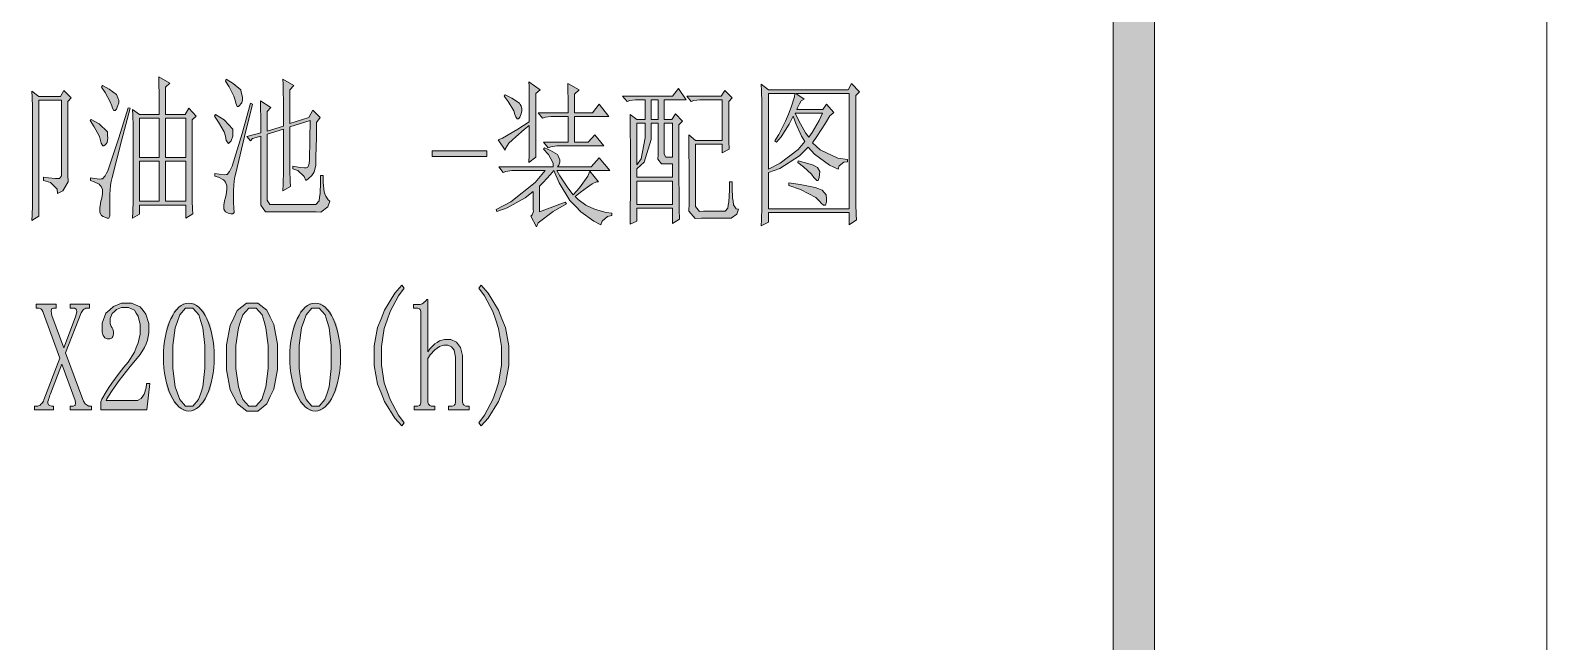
# Model space of a CAD drawing. Header units: millimetres. Extents: x 0 to 829, y 0 to 586.
# Drawn here: x 792.95 to 829.15, y 25.68 to 40.28 of the extents above; entities that cross this region are included whole.
import ezdxf

# ---------------------------------------------------------------- set-up
doc = ezdxf.new("R2010")
doc.units = ezdxf.units.MM

msp = doc.modelspace()

# ---------------------------------------------------------------- hatches: boundary and pattern name
h = msp.add_hatch(color=0)
h.dxf.hatch_style = 2
h.paths.add_polyline_path([(819.788528, 9.36625), (818.80075, 10.3505), (818.80075, 575.281778), (819.788528, 576.266028)])
h = msp.add_hatch(color=0)
h.paths.add_polyline_path([(795.390417, 35.799889), (795.393944, 35.948056), (795.401, 36.212639), (795.401, 36.329056), (795.401, 37.87775), (795.401, 38.001222), (795.393944, 38.25875), (795.390417, 38.392806), (795.552694, 38.276389), (796.025417, 38.276389), (796.025417, 38.657389), (796.018361, 39.105417), (796.014833, 39.172444), (796.282944, 39.024278), (796.177111, 38.921972), (796.177111, 38.276389), (796.649833, 38.276389), (796.730972, 38.421028), (796.907361, 38.230528), (796.815639, 38.142333), (796.815639, 36.314944), (796.815639, 36.212639), (796.819167, 36.008028), (796.826222, 35.902194), (796.660417, 35.799889), (796.660417, 36.110333), (795.552694, 36.110333), (795.552694, 35.888083)])
h.paths.add_polyline_path([(796.177111, 37.154556), (796.177111, 36.198528), (796.660417, 36.198528), (796.660417, 37.154556)])
h.paths.add_polyline_path([(796.177111, 38.184667), (796.177111, 37.24275), (796.660417, 37.24275), (796.660417, 38.184667)])
h.paths.add_polyline_path([(795.552694, 37.154556), (795.552694, 36.198528), (796.025417, 36.198528), (796.025417, 37.154556)])
h.paths.add_polyline_path([(795.552694, 38.184667), (795.552694, 37.24275), (796.025417, 37.24275), (796.025417, 38.184667)])
h = msp.add_hatch(color=0)
h.dxf.hatch_style = 2
h.paths.add_polyline_path([(797.627028, 39.116), (797.792833, 39.010167), (797.97275, 38.858472), (797.986861, 38.805556), (798.000972, 38.752639), (798.015083, 38.678556), (798.015083, 38.657389), (798.015083, 38.622111), (797.997444, 38.555083), (797.976278, 38.526861), (797.955111, 38.495111), (797.923361, 38.466889), (797.90925, 38.466889), (797.891611, 38.466889), (797.856333, 38.540972), (797.838694, 38.615056), (797.810472, 38.710306), (797.694056, 38.936083), (797.605861, 39.070139)])
h = msp.add_hatch(color=0)
h.dxf.hatch_style = 2
h.paths.add_polyline_path([(798.995806, 37.920083), (798.604222, 37.803667), (798.604222, 36.332583), (798.604222, 36.22675), (798.664194, 36.124444), (798.724167, 36.124444), (799.701361, 36.124444), (799.764861, 36.124444), (799.842472, 36.212639), (799.853056, 36.300833), (799.867167, 36.389028), (799.87775, 36.646556), (799.87775, 36.815889), (799.937722, 36.815889), (799.94125, 36.646556), (799.965944, 36.427833), (799.983583, 36.374917), (800.001222, 36.322), (800.061194, 36.233806), (800.103528, 36.198528), (800.054139, 36.064472), (799.888333, 35.941), (799.771917, 35.948056), (798.674778, 35.948056), (798.565417, 35.948056), (798.452528, 36.103278), (798.452528, 36.2585), (798.452528, 37.757806), (798.251444, 37.701361), (798.205583, 37.641389), (798.120917, 37.743694), (798.452528, 37.831889), (798.452528, 38.121167), (798.445472, 38.502167), (798.441944, 38.597417), (798.688889, 38.438667), (798.604222, 38.346944), (798.604222, 37.87775), (798.995806, 37.994167), (798.995806, 38.428083), (798.98875, 38.989), (798.981694, 39.116), (799.24275, 38.967833), (799.1475, 38.865528), (799.1475, 38.054139), (799.595528, 38.202306), (799.690778, 38.378694), (799.867167, 38.202306), (799.7825, 38.082361), (799.778972, 37.722528), (799.768389, 37.260389), (799.764861, 37.154556), (799.764861, 37.05225), (799.729583, 36.904083), (799.701361, 36.86175), (799.673139, 36.815889), (799.584944, 36.73475), (799.524972, 36.699472), (799.489694, 36.794722), (799.334472, 36.935833), (799.218056, 36.978167), (799.218056, 37.038139), (799.341528, 37.016972), (799.49675, 36.995806), (799.532028, 36.999333), (799.563778, 37.006389), (799.602583, 37.062833), (799.606111, 37.119278), (799.613167, 37.175722), (799.62375, 37.680194), (799.630806, 38.128222), (799.1475, 37.980056), (799.1475, 37.038139), (799.1475, 36.928778), (799.154556, 36.685361), (799.158083, 36.551306), (798.981694, 36.449), (798.98875, 36.611278), (798.995806, 36.928778), (798.995806, 37.080472)])
h = msp.add_hatch(color=0)
h.dxf.hatch_style = 2
h.paths.add_polyline_path([(793.266694, 36.773556), (793.386639, 36.759444), (793.552444, 36.741806), (793.598306, 36.741806), (793.644167, 36.741806), (793.693556, 36.808833), (793.693556, 36.875861), (793.693556, 38.615056), (793.150278, 38.615056), (793.150278, 35.84575), (792.984472, 35.743444), (792.991528, 35.873972), (792.998583, 36.089167), (792.998583, 36.170306), (792.998583, 38.392806), (792.998583, 38.459833), (792.991528, 38.678556), (792.984472, 38.833778), (793.150278, 38.70325), (793.668861, 38.70325), (793.75, 38.847889), (793.926389, 38.6715), (793.84525, 38.583306), (793.84525, 36.83), (793.852306, 36.667722), (793.728833, 36.449), (793.598306, 36.389028), (793.59125, 36.491333), (793.428972, 36.646556), (793.266694, 36.699472)])
h = msp.add_hatch(color=0)
h.dxf.hatch_style = 2
h.paths.add_polyline_path([(794.67075, 38.967833), (794.8295, 38.879639), (795.005889, 38.749111), (795.023528, 38.710306), (795.041167, 38.667972), (795.058806, 38.604472), (795.058806, 38.583306), (795.058806, 38.555083), (795.041167, 38.484528), (795.023528, 38.445722), (795.005889, 38.403389), (794.977667, 38.364583), (794.963556, 38.364583), (794.945917, 38.364583), (794.910639, 38.421028), (794.893, 38.481), (794.857722, 38.57625), (794.73425, 38.7985), (794.646056, 38.921972)])
h = msp.add_hatch(color=0)
h.dxf.hatch_style = 2
h.paths.add_polyline_path([(805.017722, 38.773806), (805.017722, 37.256861), (804.851917, 37.122806), (804.858972, 37.309778), (804.8625, 37.75075), (804.8625, 38.008278), (804.739028, 37.913028), (804.537944, 37.740167), (804.456806, 37.662556), (804.375667, 37.584944), (804.291, 37.461472), (804.287472, 37.419139), (804.121667, 37.669611), (804.220444, 37.704889), (804.590861, 37.920083), (804.8625, 38.096472), (804.8625, 38.470417), (804.858972, 38.950194), (804.851917, 39.0525), (805.123556, 38.862)])
h = msp.add_hatch(color=0)
h.dxf.hatch_style = 2
h.paths.add_polyline_path([(804.287472, 38.745583), (804.446222, 38.664444), (804.626139, 38.5445), (804.643778, 38.509222), (804.664944, 38.470417), (804.686111, 38.413972), (804.686111, 38.389278), (804.686111, 38.361056), (804.668472, 38.2905), (804.650833, 38.251694), (804.633194, 38.209361), (804.604972, 38.170556), (804.590861, 38.170556), (804.573222, 38.170556), (804.537944, 38.219944), (804.520306, 38.272861), (804.492083, 38.361056), (804.361556, 38.583306), (804.262778, 38.713833)])
h = msp.add_hatch(color=0)
h.dxf.hatch_style = 2
h.paths.add_polyline_path([(805.074167, 38.315194), (805.793833, 38.315194), (805.793833, 38.565667), (805.786778, 38.914917), (805.78325, 39.010167), (806.054889, 38.862), (805.945528, 38.759694), (805.945528, 38.315194), (806.372389, 38.315194), (806.534667, 38.523333), (806.760444, 38.227), (805.945528, 38.227), (805.945528, 37.609639), (806.266556, 37.609639), (806.428833, 37.786028), (806.644028, 37.521444), (805.59275, 37.521444), (805.518667, 37.521444), (805.377556, 37.500278), (805.310528, 37.479111), (805.204694, 37.609639), (805.793833, 37.609639), (805.793833, 38.227), (805.46575, 38.227), (805.388139, 38.227), (805.247028, 38.205833), (805.18, 38.184667)])
h = msp.add_hatch(color=0)
h.paths.add_polyline_path([(808.432611, 38.022389), (808.432611, 37.126333), (808.439667, 35.997444), (808.446722, 35.771667), (808.280917, 35.665833), (808.280917, 36.03625), (807.430722, 36.03625), (807.430722, 35.725806), (807.268444, 35.651722), (807.271972, 35.881028), (807.279028, 36.530139), (807.279028, 36.949944), (807.279028, 37.36975), (807.271972, 38.029444), (807.268444, 38.272861), (807.430722, 38.156444), (807.631806, 38.156444), (807.631806, 38.625639), (807.480111, 38.625639), (807.4025, 38.625639), (807.261389, 38.604472), (807.197889, 38.583306), (807.088528, 38.713833), (808.280917, 38.713833), (808.422028, 38.89375), (808.609, 38.625639), (808.079833, 38.625639), (808.079833, 38.156444), (808.266806, 38.156444), (808.351472, 38.286972), (808.517278, 38.110583)])
h.paths.add_polyline_path([(807.772917, 38.06825), (807.772917, 37.676667), (807.603583, 37.133389), (807.430722, 36.978167), (807.430722, 36.773556), (808.280917, 36.773556), (808.280917, 37.094583), (808.115111, 37.094583), (808.019861, 37.094583), (807.931667, 37.203944), (807.938722, 37.316833), (807.938722, 38.06825)])
h.paths.add_polyline_path([(807.430722, 36.681833), (807.430722, 36.124444), (808.280917, 36.124444), (808.280917, 36.681833)])
h.paths.add_polyline_path([(808.079833, 38.06825), (808.079833, 37.390917), (808.079833, 37.323889), (808.122167, 37.256861), (808.160972, 37.256861), (808.280917, 37.256861), (808.280917, 38.06825)])
h.paths.add_polyline_path([(807.430722, 38.06825), (807.430722, 37.066361), (807.533028, 37.214528), (807.631806, 37.715472), (807.631806, 38.06825)])
h.paths.add_polyline_path([(807.772917, 38.625639), (807.772917, 38.156444), (807.938722, 38.156444), (807.938722, 38.625639)])
h = msp.add_hatch(color=0)
h.dxf.hatch_style = 2
h.paths.add_polyline_path([(809.625, 38.583306), (809.625, 38.198778), (809.628528, 37.634333), (809.635583, 37.447361), (809.469778, 37.359167), (809.469778, 37.567306), (808.834778, 37.567306), (808.834778, 36.212639), (808.834778, 36.078583), (808.9265, 35.955111), (809.02175, 35.962167), (809.494472, 35.962167), (809.540333, 35.962167), (809.600306, 36.03625), (809.610889, 36.110333), (809.625, 36.184417), (809.642639, 36.463111), (809.646167, 36.667722), (809.706139, 36.667722), (809.706139, 36.516028), (809.716722, 36.279667), (809.730833, 36.198528), (809.741417, 36.117389), (809.804917, 36.022139), (809.857833, 36.008028), (809.819028, 35.895139), (809.681444, 35.792833), (809.589722, 35.799889), (808.975889, 35.799889), (808.820667, 35.785778), (808.676028, 35.962167), (808.679556, 36.152667), (808.679556, 36.801778), (808.676028, 37.616694), (808.668972, 37.786028), (808.834778, 37.6555), (809.469778, 37.6555), (809.469778, 38.625639), (809.011167, 38.625639), (808.933556, 38.625639), (808.792444, 38.604472), (808.728944, 38.583306), (808.623111, 38.713833), (809.445083, 38.713833), (809.52975, 38.847889), (809.706139, 38.6715)])
h = msp.add_hatch(color=0)
h.paths.add_polyline_path([(812.662417, 38.727944), (812.662417, 36.286722), (812.662417, 36.138556), (812.669472, 35.873972), (812.676528, 35.754028), (812.496611, 35.637611), (812.496611, 35.930417), (810.5775, 35.930417), (810.5775, 35.697583), (810.401111, 35.609389), (810.408167, 35.754028), (810.411694, 36.057417), (810.411694, 36.212639), (810.411694, 38.435139), (810.411694, 38.562139), (810.408167, 38.840833), (810.401111, 38.996056), (810.5775, 38.862), (812.475444, 38.862), (812.556583, 39.010167), (812.747083, 38.816139)])
h.paths.add_polyline_path([(810.5775, 36.022139), (812.496611, 36.022139), (812.496611, 38.773806), (811.226611, 38.773806), (811.427694, 38.63975), (811.353611, 38.597417), (811.318333, 38.530389), (811.265417, 38.428083), (811.247778, 38.389278), (811.872194, 38.389278), (811.956861, 38.523333), (812.13325, 38.318722), (812.038, 38.244639), (811.939222, 38.06825), (811.731083, 37.743694), (811.62525, 37.595528), (811.808694, 37.426194), (812.2285, 37.228639), (812.461333, 37.196889), (812.461333, 37.140444), (812.373139, 37.133389), (812.263778, 37.045194), (812.239083, 36.964056), (812.034472, 37.059306), (811.674639, 37.323889), (811.519417, 37.493222), (811.314806, 37.285083), (810.842083, 36.985222), (810.5775, 36.889972)])
h.paths.add_polyline_path([(810.5775, 38.773806), (810.5775, 36.964056), (810.856194, 37.108694), (811.283056, 37.440306), (811.438278, 37.62375), (811.360667, 37.757806), (811.226611, 38.061194), (811.166639, 38.230528), (811.071389, 38.043556), (810.873833, 37.736639), (810.764472, 37.609639), (810.729194, 37.641389), (810.824444, 37.796611), (810.983194, 38.114111), (811.050222, 38.279917), (811.113722, 38.445722), (811.191333, 38.692667), (811.201917, 38.773806)])
h.paths.add_polyline_path([(811.2125, 38.301083), (811.297167, 38.117639), (811.455917, 37.831889), (811.533528, 37.729583), (811.614667, 37.846), (811.780472, 38.13175), (811.861611, 38.301083)])
h = msp.add_hatch(color=0)
h.dxf.hatch_style = 2
h.paths.add_polyline_path([(795.330444, 38.421028), (795.122306, 37.641389), (794.900056, 36.770028), (794.882417, 36.674778), (794.864778, 36.583056), (794.847139, 36.360806), (794.847139, 36.22675), (794.847139, 36.096222), (794.847139, 35.923361), (794.847139, 35.881028), (794.847139, 35.842222), (794.822444, 35.799889), (794.801278, 35.799889), (794.783639, 35.799889), (794.727194, 35.817528), (794.688389, 35.838694), (794.649583, 35.856333), (794.610778, 35.933944), (794.610778, 35.990389), (794.610778, 36.043306), (794.624889, 36.145611), (794.635472, 36.198528), (794.653111, 36.272611), (794.67075, 36.389028), (794.67075, 36.434889), (794.67075, 36.477222), (794.642528, 36.551306), (794.617833, 36.579528), (794.589611, 36.611278), (794.476722, 36.667722), (794.388528, 36.699472), (794.388528, 36.755917), (794.48025, 36.741806), (794.60725, 36.731222), (794.642528, 36.73475), (794.674278, 36.738278), (794.737778, 36.805306), (794.769528, 36.868806), (794.801278, 36.928778), (795.058806, 37.715472), (795.284583, 38.435139)])
h = msp.add_hatch(color=0)
h.dxf.hatch_style = 2
h.paths.add_polyline_path([(798.251444, 38.523333), (798.064472, 37.743694), (797.852806, 36.872333), (797.835167, 36.780611), (797.814, 36.688889), (797.796361, 36.463111), (797.799889, 36.329056), (797.799889, 36.198528), (797.810472, 36.015083), (797.817528, 35.962167), (797.817528, 35.933944), (797.785778, 35.902194), (797.757556, 35.902194), (797.732861, 35.902194), (797.676417, 35.916306), (797.641139, 35.933944), (797.605861, 35.948056), (797.567056, 36.015083), (797.567056, 36.064472), (797.567056, 36.103278), (797.584694, 36.212639), (797.605861, 36.286722), (797.6235, 36.360806), (797.641139, 36.477222), (797.641139, 36.523083), (797.641139, 36.572472), (797.612917, 36.653611), (797.584694, 36.685361), (797.56, 36.713583), (797.443583, 36.773556), (797.355389, 36.801778), (797.355389, 36.86175), (797.461222, 36.844111), (797.595278, 36.833528), (797.6235, 36.837056), (797.648194, 36.840583), (797.708167, 36.907611), (797.739917, 36.971111), (797.771667, 37.034611), (798.0045, 37.817778), (798.205583, 38.540972)])
h = msp.add_hatch(color=0)
h.dxf.hatch_style = 2
h.paths.add_polyline_path([(794.399111, 38.156444), (794.593139, 38.047083), (794.790694, 37.860111), (794.794222, 37.7825), (794.79775, 37.704889), (794.780111, 37.602583), (794.758944, 37.574361), (794.737778, 37.549667), (794.706028, 37.524972), (794.695444, 37.524972), (794.677806, 37.524972), (794.642528, 37.588472), (794.624889, 37.6555), (794.600194, 37.743694), (794.476722, 37.980056), (794.374417, 38.128222)])
h = msp.add_hatch(color=0)
h.dxf.hatch_style = 2
h.paths.add_polyline_path([(797.3695, 38.276389), (797.574111, 38.142333), (797.78225, 37.923611), (797.78225, 37.838944), (797.78225, 37.754278), (797.746972, 37.641389), (797.715222, 37.613167), (797.683472, 37.581417), (797.627028, 37.6555), (797.605861, 37.757806), (797.574111, 37.856583), (797.443583, 38.089417), (797.344806, 38.230528)])
h = msp.add_hatch(color=0)
h.dxf.hatch_style = 2
h.paths.add_polyline_path([(802.541222, 37.270972), (802.541222, 37.4015), (803.850028, 37.4015), (803.850028, 37.270972)])
h = msp.add_hatch(color=0)
h.dxf.hatch_style = 2
h.paths.add_polyline_path([(805.430472, 37.0205), (805.430472, 37.108694), (805.317583, 37.320361), (805.204694, 37.447361), (805.229389, 37.475583), (805.3705, 37.415611), (805.532778, 37.320361), (805.553944, 37.285083), (805.571583, 37.246278), (805.59275, 37.189833), (805.59275, 37.168667), (805.59275, 37.136917), (805.564528, 37.062833), (805.536306, 37.0205), (806.337111, 37.0205), (806.534667, 37.239222), (806.785139, 36.932306), (805.522194, 36.932306), (805.589222, 36.805306), (805.78325, 36.519556), (805.91025, 36.357278), (806.058417, 36.519556), (806.2595, 36.79825), (806.312417, 36.918194), (806.5135, 36.667722), (806.464111, 36.660667), (806.361806, 36.614806), (806.305361, 36.579528), (806.248917, 36.540722), (806.076056, 36.410194), (805.959639, 36.311417), (806.030194, 36.240861), (806.213639, 36.110333), (806.330056, 36.053889), (806.446472, 36.000972), (806.696944, 35.930417), (806.831, 35.916306), (806.831, 35.856333), (806.732222, 35.835167), (806.601694, 35.725806), (806.569944, 35.637611), (806.400611, 35.725806), (806.097222, 35.948056), (805.963167, 36.085639), (805.832639, 36.219694), (805.575111, 36.643028), (805.451639, 36.932306), (805.3705, 36.837056), (805.197639, 36.650083), (805.109444, 36.561889), (805.109444, 35.944528), (805.723278, 36.180889), (805.747972, 36.135028), (805.430472, 35.958639), (805.074167, 35.687), (805.038889, 35.59175), (804.897778, 35.842222), (804.933056, 35.8775), (804.964806, 35.958639), (804.95775, 36.0045), (804.95775, 36.431361), (804.76725, 36.283194), (804.333333, 36.046833), (804.086389, 35.958639), (804.072278, 36.0045), (804.421528, 36.187944), (805.003611, 36.650083), (805.239972, 36.932306), (804.520306, 36.932306), (804.446222, 36.932306), (804.305111, 36.907611), (804.238083, 36.886444), (804.13225, 37.0205)])
h = msp.add_hatch(color=0)
h.dxf.hatch_style = 2
h.paths.add_polyline_path([(811.283056, 37.168667), (811.427694, 37.129861), (811.62525, 37.066361), (811.685222, 37.034611), (811.745194, 37.006389), (811.798111, 36.907611), (811.791056, 36.837056), (811.784, 36.7665), (811.762833, 36.699472), (811.745194, 36.699472), (811.727556, 36.699472), (811.685222, 36.73475), (811.660528, 36.770028), (811.604083, 36.844111), (811.410056, 37.0205), (811.272472, 37.122806)])
h = msp.add_hatch(color=0)
h.dxf.hatch_style = 2
h.paths.add_polyline_path([(811.060806, 36.6395), (811.332444, 36.600694), (811.68875, 36.530139), (811.773417, 36.498389), (811.858083, 36.466639), (811.949806, 36.350222), (811.956861, 36.269083), (811.960389, 36.187944), (811.939222, 36.110333), (811.907472, 36.110333), (811.889833, 36.110333), (811.833389, 36.152667), (811.791056, 36.198528), (811.702861, 36.286722), (811.335972, 36.477222), (811.060806, 36.579528)])
h = msp.add_hatch(color=0)
h.dxf.hatch_style = 2
h.paths.add_polyline_path([(801.878, 34.120667), (801.740417, 33.944278), (801.539333, 33.563278), (801.468778, 33.362194), (801.40175, 33.157583), (801.334722, 32.73425), (801.334722, 32.515528), (801.334722, 32.286222), (801.40175, 31.859361), (801.468778, 31.661806), (801.539333, 31.460722), (801.740417, 31.086778), (801.878, 30.910389), (801.818028, 30.836306), (801.652222, 31.01975), (801.405278, 31.414861), (801.324139, 31.623), (801.239472, 31.834667), (801.158333, 32.279167), (801.158333, 32.515528), (801.158333, 32.744833), (801.239472, 33.182278), (801.324139, 33.390417), (801.405278, 33.602083), (801.652222, 34.00425), (801.818028, 34.19475)])
h = msp.add_hatch(color=0)
h.dxf.hatch_style = 2
h.paths.add_polyline_path([(803.656, 34.120667), (803.712444, 34.19475), (803.87825, 34.00425), (804.125194, 33.602083), (804.209861, 33.390417), (804.291, 33.182278), (804.375667, 32.744833), (804.375667, 32.515528), (804.375667, 32.279167), (804.291, 31.834667), (804.209861, 31.623), (804.125194, 31.414861), (803.87825, 31.01975), (803.712444, 30.836306), (803.656, 30.910389), (803.790056, 31.086778), (803.994667, 31.460722), (804.061694, 31.661806), (804.128722, 31.859361), (804.19575, 32.286222), (804.19575, 32.515528), (804.19575, 32.73425), (804.128722, 33.157583), (804.061694, 33.362194), (803.994667, 33.563278), (803.790056, 33.944278)])
h = msp.add_hatch(color=0)
h.dxf.hatch_style = 2
h.paths.add_polyline_path([(793.792333, 32.582556), (794.205083, 31.467778), (794.222722, 31.425444), (794.261528, 31.361944), (794.282694, 31.344306), (794.303861, 31.326667), (794.346194, 31.3055), (794.370889, 31.3055), (794.406167, 31.3055), (794.406167, 31.217306), (793.898167, 31.217306), (793.898167, 31.3055), (793.947556, 31.3055), (793.975778, 31.3055), (794.011056, 31.319611), (794.018111, 31.330194), (794.021639, 31.340778), (794.028694, 31.365472), (794.028694, 31.379583), (794.028694, 31.397222), (794.021639, 31.425444), (794.018111, 31.439556), (793.700611, 32.307389), (793.428972, 31.601833), (793.418389, 31.566556), (793.40075, 31.506583), (793.393694, 31.485417), (793.383111, 31.453667), (793.369, 31.418389), (793.369, 31.379583), (793.383111, 31.340778), (793.40075, 31.330194), (793.414861, 31.319611), (793.453667, 31.3055), (793.474833, 31.3055), (793.499528, 31.3055), (793.499528, 31.217306), (793.0515, 31.217306), (793.0515, 31.3055), (793.097361, 31.3055), (793.129111, 31.3055), (793.182028, 31.330194), (793.203194, 31.351361), (793.227889, 31.372528), (793.263167, 31.425444), (793.27375, 31.453667), (793.651222, 32.4485), (793.252583, 33.545639), (793.245528, 33.566806), (793.224361, 33.605611), (793.21025, 33.619722), (793.196139, 33.633833), (793.157333, 33.647944), (793.136167, 33.647944), (793.086778, 33.647944), (793.086778, 33.739667), (793.570083, 33.739667), (793.570083, 33.647944), (793.534806, 33.647944), (793.499528, 33.647944), (793.457194, 33.626778), (793.453667, 33.605611), (793.446611, 33.580917), (793.453667, 33.517417), (793.46425, 33.471556), (793.746472, 32.695444), (794.028694, 33.443333), (794.046333, 33.492722), (794.060444, 33.570333), (794.053389, 33.598556), (794.046333, 33.62325), (794.007528, 33.647944), (793.97225, 33.647944), (793.898167, 33.647944), (793.898167, 33.739667), (794.360306, 33.739667), (794.360306, 33.647944), (794.28975, 33.647944), (794.275639, 33.647944), (794.247417, 33.633833), (794.229778, 33.619722), (794.212139, 33.605611), (794.176861, 33.55975), (794.159222, 33.531528)])
h = msp.add_hatch(color=0)
h.dxf.hatch_style = 2
h.paths.add_polyline_path([(795.573861, 33.118778), (795.573861, 33.252833), (795.528, 33.453917), (795.478611, 33.524472), (795.43275, 33.595028), (795.291639, 33.665583), (795.196389, 33.665583), (795.125833, 33.665583), (795.005889, 33.616194), (794.9565, 33.566806), (794.903583, 33.520944), (794.854194, 33.397472), (794.854194, 33.326917), (794.854194, 33.281056), (794.878889, 33.206972), (794.903583, 33.17875), (794.921222, 33.147), (794.938861, 33.090556), (794.938861, 33.058806), (794.938861, 33.023528), (794.921222, 32.967083), (794.907111, 32.949444), (794.893, 32.931806), (794.850667, 32.914167), (794.818917, 32.914167), (794.783639, 32.914167), (794.730722, 32.938861), (794.709556, 32.963556), (794.688389, 32.991778), (794.667222, 33.076444), (794.667222, 33.132889), (794.667222, 33.288111), (794.755417, 33.524472), (794.843611, 33.605611), (794.931806, 33.68675), (795.122306, 33.767889), (795.221083, 33.767889), (795.362194, 33.767889), (795.570333, 33.679694), (795.640889, 33.5915), (795.707917, 33.503306), (795.774944, 33.281056), (795.774944, 33.147), (795.774944, 33.058806), (795.743194, 32.882417), (795.711444, 32.794222), (795.676167, 32.706028), (795.573861, 32.536694), (795.503306, 32.455556), (795.333972, 32.250944), (795.069389, 31.915806), (794.977667, 31.785278), (794.885944, 31.65475), (794.776583, 31.481889), (794.758944, 31.439556), (795.457444, 31.439556), (795.510361, 31.439556), (795.598556, 31.488944), (795.633833, 31.541861), (795.669111, 31.594778), (795.714972, 31.746472), (795.725556, 31.848778), (795.799639, 31.848778), (795.729083, 31.217306), (794.631944, 31.217306), (794.631944, 31.411333), (794.660167, 31.474833), (794.758944, 31.644167), (794.825972, 31.75), (794.893, 31.852306), (795.072917, 32.095722), (795.185806, 32.236833), (795.284583, 32.360306), (795.43275, 32.596667), (795.478611, 32.706028), (795.528, 32.815389), (795.573861, 33.023528)])
h = msp.add_hatch(color=0)
h.paths.add_polyline_path([(796.738028, 31.189083), (796.611028, 31.189083), (796.392306, 31.358417), (796.304111, 31.52775), (796.215917, 31.697083), (796.127722, 32.176861), (796.127722, 32.483778), (796.127722, 32.773056), (796.212389, 33.235194), (796.297056, 33.415111), (796.381722, 33.5915), (796.603972, 33.767889), (796.738028, 33.767889), (796.868556, 33.767889), (797.08375, 33.598556), (797.168417, 33.429222), (797.253083, 33.259889), (797.341278, 32.787167), (797.341278, 32.483778), (797.341278, 32.183917), (797.253083, 31.707667), (797.168417, 31.534806), (797.08375, 31.361944), (796.868556, 31.189083)])
h.paths.add_polyline_path([(796.738028, 33.647944), (796.656889, 33.647944), (796.519306, 33.489194), (796.462861, 33.330444), (796.406417, 33.175222), (796.349972, 32.751889), (796.349972, 32.483778), (796.349972, 32.205083), (796.406417, 31.771167), (796.462861, 31.615944), (796.519306, 31.460722), (796.656889, 31.3055), (796.738028, 31.3055), (796.826222, 31.3055), (796.967333, 31.460722), (797.016722, 31.615944), (797.066111, 31.771167), (797.1155, 32.205083), (797.1155, 32.483778), (797.1155, 32.751889), (797.069639, 33.175222), (797.023778, 33.330444), (796.974389, 33.489194), (796.833278, 33.647944)])
h = msp.add_hatch(color=0)
h.paths.add_polyline_path([(798.247917, 31.189083), (798.117389, 31.189083), (797.898667, 31.358417), (797.810472, 31.52775), (797.722278, 31.697083), (797.634083, 32.176861), (797.634083, 32.483778), (797.634083, 32.773056), (797.722278, 33.235194), (797.806944, 33.415111), (797.891611, 33.5915), (798.113861, 33.767889), (798.247917, 33.767889), (798.378444, 33.767889), (798.593639, 33.598556), (798.678306, 33.429222), (798.762972, 33.259889), (798.847639, 32.787167), (798.847639, 32.483778), (798.847639, 32.183917), (798.762972, 31.707667), (798.678306, 31.534806), (798.593639, 31.361944), (798.378444, 31.189083)])
h.paths.add_polyline_path([(798.247917, 33.647944), (798.166778, 33.647944), (798.025667, 33.489194), (797.969222, 33.330444), (797.916306, 33.175222), (797.859861, 32.751889), (797.859861, 32.483778), (797.859861, 32.205083), (797.916306, 31.771167), (797.969222, 31.615944), (798.025667, 31.460722), (798.166778, 31.3055), (798.247917, 31.3055), (798.336111, 31.3055), (798.473694, 31.460722), (798.523083, 31.615944), (798.576, 31.771167), (798.625389, 32.205083), (798.625389, 32.483778), (798.625389, 32.751889), (798.576, 33.175222), (798.530139, 33.330444), (798.484278, 33.489194), (798.343167, 33.647944)])
h = msp.add_hatch(color=0)
h.paths.add_polyline_path([(799.754278, 31.189083), (799.627278, 31.189083), (799.408556, 31.358417), (799.320361, 31.52775), (799.232167, 31.697083), (799.143972, 32.176861), (799.143972, 32.483778), (799.143972, 32.773056), (799.228639, 33.235194), (799.313306, 33.415111), (799.397972, 33.5915), (799.620222, 33.767889), (799.754278, 33.767889), (799.884806, 33.767889), (800.1, 33.598556), (800.184667, 33.429222), (800.269333, 33.259889), (800.357528, 32.787167), (800.357528, 32.483778), (800.357528, 32.183917), (800.269333, 31.707667), (800.184667, 31.534806), (800.1, 31.361944), (799.884806, 31.189083)])
h.paths.add_polyline_path([(799.754278, 33.647944), (799.673139, 33.647944), (799.535556, 33.489194), (799.479111, 33.330444), (799.422667, 33.175222), (799.366222, 32.751889), (799.366222, 32.483778), (799.366222, 32.205083), (799.422667, 31.771167), (799.479111, 31.615944), (799.535556, 31.460722), (799.673139, 31.3055), (799.754278, 31.3055), (799.842472, 31.3055), (799.983583, 31.460722), (800.032972, 31.615944), (800.082361, 31.771167), (800.13175, 32.205083), (800.13175, 32.483778), (800.13175, 32.751889), (800.085889, 33.175222), (800.040028, 33.330444), (799.990639, 33.489194), (799.849528, 33.647944)])
h = msp.add_hatch(color=0)
h.dxf.hatch_style = 2
h.paths.add_polyline_path([(802.114361, 31.217306), (802.114361, 31.3055), (802.170806, 31.3055), (802.202556, 31.3055), (802.241361, 31.323139), (802.255472, 31.33725), (802.266056, 31.351361), (802.276639, 31.393694), (802.276639, 31.425444), (802.276639, 33.528), (802.276639, 33.556222), (802.266056, 33.602083), (802.255472, 33.616194), (802.241361, 33.630306), (802.202556, 33.644417), (802.170806, 33.644417), (802.10025, 33.644417), (802.10025, 33.736139), (802.230778, 33.736139), (802.255472, 33.736139), (802.301333, 33.75025), (802.326028, 33.764361), (802.347194, 33.778472), (802.396583, 33.824333), (802.41775, 33.852556), (802.442444, 33.852556), (802.442444, 32.603722), (802.495361, 32.684861), (802.604722, 32.79775), (802.661167, 32.8295), (802.717611, 32.864778), (802.837556, 32.896528), (802.901056, 32.896528), (802.98925, 32.896528), (803.126833, 32.833028), (803.172694, 32.773056), (803.218556, 32.709556), (803.267944, 32.515528), (803.267944, 32.381472), (803.267944, 31.425444), (803.267944, 31.397222), (803.282056, 31.351361), (803.296167, 31.33725), (803.310278, 31.323139), (803.349083, 31.3055), (803.373778, 31.3055), (803.430222, 31.3055), (803.430222, 31.217306), (802.936333, 31.217306), (802.936333, 31.3055), (802.996306, 31.3055), (803.024528, 31.3055), (803.066861, 31.323139), (803.077444, 31.33725), (803.091556, 31.351361), (803.102139, 31.397222), (803.102139, 31.425444), (803.102139, 32.35325), (803.102139, 32.476722), (803.070389, 32.642528), (803.038639, 32.684861), (803.006889, 32.723667), (802.918694, 32.766), (802.865778, 32.766), (802.819917, 32.766), (802.717611, 32.727194), (802.661167, 32.691917), (802.604722, 32.653111), (802.495361, 32.529639), (802.442444, 32.441444), (802.442444, 31.425444), (802.442444, 31.397222), (802.456556, 31.351361), (802.470667, 31.33725), (802.484778, 31.323139), (802.523583, 31.3055), (802.548278, 31.3055), (802.60825, 31.3055), (802.60825, 31.217306)])

# ---------------------------------------------------------------- linework, layer by layer
at = {"color": 0, "lineweight": 0}
for points in [[(0, 0), (0, 585.632278), (829.154778, 585.632278), (829.154778, 0)], [(819.788528, 9.36625), (818.80075, 10.3505), (818.80075, 575.281778), (819.788528, 576.266028)], [(795.390417, 35.799889), (795.393944, 35.948056), (795.401, 36.212639), (795.401, 36.329056), (795.401, 37.87775), (795.401, 38.001222), (795.393944, 38.25875), (795.390417, 38.392806), (795.552694, 38.276389), (796.025417, 38.276389), (796.025417, 38.657389), (796.018361, 39.105417), (796.014833, 39.172444), (796.282944, 39.024278), (796.177111, 38.921972), (796.177111, 38.276389), (796.649833, 38.276389), (796.730972, 38.421028), (796.907361, 38.230528), (796.815639, 38.142333), (796.815639, 36.314944), (796.815639, 36.212639), (796.819167, 36.008028), (796.826222, 35.902194), (796.660417, 35.799889), (796.660417, 36.110333), (795.552694, 36.110333), (795.552694, 35.888083)], [(797.627028, 39.116), (797.792833, 39.010167), (797.97275, 38.858472), (797.986861, 38.805556), (798.000972, 38.752639), (798.015083, 38.678556), (798.015083, 38.657389), (798.015083, 38.622111), (797.997444, 38.555083), (797.976278, 38.526861), (797.955111, 38.495111), (797.923361, 38.466889), (797.90925, 38.466889), (797.891611, 38.466889), (797.856333, 38.540972), (797.838694, 38.615056), (797.810472, 38.710306), (797.694056, 38.936083), (797.605861, 39.070139)], [(798.995806, 37.920083), (798.604222, 37.803667), (798.604222, 36.332583), (798.604222, 36.22675), (798.664194, 36.124444), (798.724167, 36.124444), (799.701361, 36.124444), (799.764861, 36.124444), (799.842472, 36.212639), (799.853056, 36.300833), (799.867167, 36.389028), (799.87775, 36.646556), (799.87775, 36.815889), (799.937722, 36.815889), (799.94125, 36.646556), (799.965944, 36.427833), (799.983583, 36.374917), (800.001222, 36.322), (800.061194, 36.233806), (800.103528, 36.198528), (800.054139, 36.064472), (799.888333, 35.941), (799.771917, 35.948056), (798.674778, 35.948056), (798.565417, 35.948056), (798.452528, 36.103278), (798.452528, 36.2585), (798.452528, 37.757806), (798.251444, 37.701361), (798.205583, 37.641389), (798.120917, 37.743694), (798.452528, 37.831889), (798.452528, 38.121167), (798.445472, 38.502167), (798.441944, 38.597417), (798.688889, 38.438667), (798.604222, 38.346944), (798.604222, 37.87775), (798.995806, 37.994167), (798.995806, 38.428083), (798.98875, 38.989), (798.981694, 39.116), (799.24275, 38.967833), (799.1475, 38.865528), (799.1475, 38.054139), (799.595528, 38.202306), (799.690778, 38.378694), (799.867167, 38.202306), (799.7825, 38.082361), (799.778972, 37.722528), (799.768389, 37.260389), (799.764861, 37.154556), (799.764861, 37.05225), (799.729583, 36.904083), (799.701361, 36.86175), (799.673139, 36.815889), (799.584944, 36.73475), (799.524972, 36.699472), (799.489694, 36.794722), (799.334472, 36.935833), (799.218056, 36.978167), (799.218056, 37.038139), (799.341528, 37.016972), (799.49675, 36.995806), (799.532028, 36.999333), (799.563778, 37.006389), (799.602583, 37.062833), (799.606111, 37.119278), (799.613167, 37.175722), (799.62375, 37.680194), (799.630806, 38.128222), (799.1475, 37.980056), (799.1475, 37.038139), (799.1475, 36.928778), (799.154556, 36.685361), (799.158083, 36.551306), (798.981694, 36.449), (798.98875, 36.611278), (798.995806, 36.928778), (798.995806, 37.080472)], [(793.266694, 36.773556), (793.386639, 36.759444), (793.552444, 36.741806), (793.598306, 36.741806), (793.644167, 36.741806), (793.693556, 36.808833), (793.693556, 36.875861), (793.693556, 38.615056), (793.150278, 38.615056), (793.150278, 35.84575), (792.984472, 35.743444), (792.991528, 35.873972), (792.998583, 36.089167), (792.998583, 36.170306), (792.998583, 38.392806), (792.998583, 38.459833), (792.991528, 38.678556), (792.984472, 38.833778), (793.150278, 38.70325), (793.668861, 38.70325), (793.75, 38.847889), (793.926389, 38.6715), (793.84525, 38.583306), (793.84525, 36.83), (793.852306, 36.667722), (793.728833, 36.449), (793.598306, 36.389028), (793.59125, 36.491333), (793.428972, 36.646556), (793.266694, 36.699472)], [(794.67075, 38.967833), (794.8295, 38.879639), (795.005889, 38.749111), (795.023528, 38.710306), (795.041167, 38.667972), (795.058806, 38.604472), (795.058806, 38.583306), (795.058806, 38.555083), (795.041167, 38.484528), (795.023528, 38.445722), (795.005889, 38.403389), (794.977667, 38.364583), (794.963556, 38.364583), (794.945917, 38.364583), (794.910639, 38.421028), (794.893, 38.481), (794.857722, 38.57625), (794.73425, 38.7985), (794.646056, 38.921972)], [(805.017722, 38.773806), (805.017722, 37.256861), (804.851917, 37.122806), (804.858972, 37.309778), (804.8625, 37.75075), (804.8625, 38.008278), (804.739028, 37.913028), (804.537944, 37.740167), (804.456806, 37.662556), (804.375667, 37.584944), (804.291, 37.461472), (804.287472, 37.419139), (804.121667, 37.669611), (804.220444, 37.704889), (804.590861, 37.920083), (804.8625, 38.096472), (804.8625, 38.470417), (804.858972, 38.950194), (804.851917, 39.0525), (805.123556, 38.862)], [(804.287472, 38.745583), (804.446222, 38.664444), (804.626139, 38.5445), (804.643778, 38.509222), (804.664944, 38.470417), (804.686111, 38.413972), (804.686111, 38.389278), (804.686111, 38.361056), (804.668472, 38.2905), (804.650833, 38.251694), (804.633194, 38.209361), (804.604972, 38.170556), (804.590861, 38.170556), (804.573222, 38.170556), (804.537944, 38.219944), (804.520306, 38.272861), (804.492083, 38.361056), (804.361556, 38.583306), (804.262778, 38.713833)], [(805.074167, 38.315194), (805.793833, 38.315194), (805.793833, 38.565667), (805.786778, 38.914917), (805.78325, 39.010167), (806.054889, 38.862), (805.945528, 38.759694), (805.945528, 38.315194), (806.372389, 38.315194), (806.534667, 38.523333), (806.760444, 38.227), (805.945528, 38.227), (805.945528, 37.609639), (806.266556, 37.609639), (806.428833, 37.786028), (806.644028, 37.521444), (805.59275, 37.521444), (805.518667, 37.521444), (805.377556, 37.500278), (805.310528, 37.479111), (805.204694, 37.609639), (805.793833, 37.609639), (805.793833, 38.227), (805.46575, 38.227), (805.388139, 38.227), (805.247028, 38.205833), (805.18, 38.184667)], [(808.432611, 38.022389), (808.432611, 37.126333), (808.439667, 35.997444), (808.446722, 35.771667), (808.280917, 35.665833), (808.280917, 36.03625), (807.430722, 36.03625), (807.430722, 35.725806), (807.268444, 35.651722), (807.271972, 35.881028), (807.279028, 36.530139), (807.279028, 36.949944), (807.279028, 37.36975), (807.271972, 38.029444), (807.268444, 38.272861), (807.430722, 38.156444), (807.631806, 38.156444), (807.631806, 38.625639), (807.480111, 38.625639), (807.4025, 38.625639), (807.261389, 38.604472), (807.197889, 38.583306), (807.088528, 38.713833), (808.280917, 38.713833), (808.422028, 38.89375), (808.609, 38.625639), (808.079833, 38.625639), (808.079833, 38.156444), (808.266806, 38.156444), (808.351472, 38.286972), (808.517278, 38.110583)], [(809.625, 38.583306), (809.625, 38.198778), (809.628528, 37.634333), (809.635583, 37.447361), (809.469778, 37.359167), (809.469778, 37.567306), (808.834778, 37.567306), (808.834778, 36.212639), (808.834778, 36.078583), (808.9265, 35.955111), (809.02175, 35.962167), (809.494472, 35.962167), (809.540333, 35.962167), (809.600306, 36.03625), (809.610889, 36.110333), (809.625, 36.184417), (809.642639, 36.463111), (809.646167, 36.667722), (809.706139, 36.667722), (809.706139, 36.516028), (809.716722, 36.279667), (809.730833, 36.198528), (809.741417, 36.117389), (809.804917, 36.022139), (809.857833, 36.008028), (809.819028, 35.895139), (809.681444, 35.792833), (809.589722, 35.799889), (808.975889, 35.799889), (808.820667, 35.785778), (808.676028, 35.962167), (808.679556, 36.152667), (808.679556, 36.801778), (808.676028, 37.616694), (808.668972, 37.786028), (808.834778, 37.6555), (809.469778, 37.6555), (809.469778, 38.625639), (809.011167, 38.625639), (808.933556, 38.625639), (808.792444, 38.604472), (808.728944, 38.583306), (808.623111, 38.713833), (809.445083, 38.713833), (809.52975, 38.847889), (809.706139, 38.6715)], [(812.662417, 38.727944), (812.662417, 36.286722), (812.662417, 36.138556), (812.669472, 35.873972), (812.676528, 35.754028), (812.496611, 35.637611), (812.496611, 35.930417), (810.5775, 35.930417), (810.5775, 35.697583), (810.401111, 35.609389), (810.408167, 35.754028), (810.411694, 36.057417), (810.411694, 36.212639), (810.411694, 38.435139), (810.411694, 38.562139), (810.408167, 38.840833), (810.401111, 38.996056), (810.5775, 38.862), (812.475444, 38.862), (812.556583, 39.010167), (812.747083, 38.816139)], [(810.5775, 36.022139), (812.496611, 36.022139), (812.496611, 38.773806), (811.226611, 38.773806), (811.427694, 38.63975), (811.353611, 38.597417), (811.318333, 38.530389), (811.265417, 38.428083), (811.247778, 38.389278), (811.872194, 38.389278), (811.956861, 38.523333), (812.13325, 38.318722), (812.038, 38.244639), (811.939222, 38.06825), (811.731083, 37.743694), (811.62525, 37.595528), (811.808694, 37.426194), (812.2285, 37.228639), (812.461333, 37.196889), (812.461333, 37.140444), (812.373139, 37.133389), (812.263778, 37.045194), (812.239083, 36.964056), (812.034472, 37.059306), (811.674639, 37.323889), (811.519417, 37.493222), (811.314806, 37.285083), (810.842083, 36.985222), (810.5775, 36.889972)], [(810.5775, 38.773806), (810.5775, 36.964056), (810.856194, 37.108694), (811.283056, 37.440306), (811.438278, 37.62375), (811.360667, 37.757806), (811.226611, 38.061194), (811.166639, 38.230528), (811.071389, 38.043556), (810.873833, 37.736639), (810.764472, 37.609639), (810.729194, 37.641389), (810.824444, 37.796611), (810.983194, 38.114111), (811.050222, 38.279917), (811.113722, 38.445722), (811.191333, 38.692667), (811.201917, 38.773806)], [(795.330444, 38.421028), (795.122306, 37.641389), (794.900056, 36.770028), (794.882417, 36.674778), (794.864778, 36.583056), (794.847139, 36.360806), (794.847139, 36.22675), (794.847139, 36.096222), (794.847139, 35.923361), (794.847139, 35.881028), (794.847139, 35.842222), (794.822444, 35.799889), (794.801278, 35.799889), (794.783639, 35.799889), (794.727194, 35.817528), (794.688389, 35.838694), (794.649583, 35.856333), (794.610778, 35.933944), (794.610778, 35.990389), (794.610778, 36.043306), (794.624889, 36.145611), (794.635472, 36.198528), (794.653111, 36.272611), (794.67075, 36.389028), (794.67075, 36.434889), (794.67075, 36.477222), (794.642528, 36.551306), (794.617833, 36.579528), (794.589611, 36.611278), (794.476722, 36.667722), (794.388528, 36.699472), (794.388528, 36.755917), (794.48025, 36.741806), (794.60725, 36.731222), (794.642528, 36.73475), (794.674278, 36.738278), (794.737778, 36.805306), (794.769528, 36.868806), (794.801278, 36.928778), (795.058806, 37.715472), (795.284583, 38.435139)], [(798.251444, 38.523333), (798.064472, 37.743694), (797.852806, 36.872333), (797.835167, 36.780611), (797.814, 36.688889), (797.796361, 36.463111), (797.799889, 36.329056), (797.799889, 36.198528), (797.810472, 36.015083), (797.817528, 35.962167), (797.817528, 35.933944), (797.785778, 35.902194), (797.757556, 35.902194), (797.732861, 35.902194), (797.676417, 35.916306), (797.641139, 35.933944), (797.605861, 35.948056), (797.567056, 36.015083), (797.567056, 36.064472), (797.567056, 36.103278), (797.584694, 36.212639), (797.605861, 36.286722), (797.6235, 36.360806), (797.641139, 36.477222), (797.641139, 36.523083), (797.641139, 36.572472), (797.612917, 36.653611), (797.584694, 36.685361), (797.56, 36.713583), (797.443583, 36.773556), (797.355389, 36.801778), (797.355389, 36.86175), (797.461222, 36.844111), (797.595278, 36.833528), (797.6235, 36.837056), (797.648194, 36.840583), (797.708167, 36.907611), (797.739917, 36.971111), (797.771667, 37.034611), (798.0045, 37.817778), (798.205583, 38.540972)], [(807.772917, 38.625639), (807.772917, 38.156444), (807.938722, 38.156444), (807.938722, 38.625639)], [(794.399111, 38.156444), (794.593139, 38.047083), (794.790694, 37.860111), (794.794222, 37.7825), (794.79775, 37.704889), (794.780111, 37.602583), (794.758944, 37.574361), (794.737778, 37.549667), (794.706028, 37.524972), (794.695444, 37.524972), (794.677806, 37.524972), (794.642528, 37.588472), (794.624889, 37.6555), (794.600194, 37.743694), (794.476722, 37.980056), (794.374417, 38.128222)], [(795.552694, 38.184667), (795.552694, 37.24275), (796.025417, 37.24275), (796.025417, 38.184667)], [(796.177111, 38.184667), (796.177111, 37.24275), (796.660417, 37.24275), (796.660417, 38.184667)], [(797.3695, 38.276389), (797.574111, 38.142333), (797.78225, 37.923611), (797.78225, 37.838944), (797.78225, 37.754278), (797.746972, 37.641389), (797.715222, 37.613167), (797.683472, 37.581417), (797.627028, 37.6555), (797.605861, 37.757806), (797.574111, 37.856583), (797.443583, 38.089417), (797.344806, 38.230528)], [(807.772917, 38.06825), (807.772917, 37.676667), (807.603583, 37.133389), (807.430722, 36.978167), (807.430722, 36.773556), (808.280917, 36.773556), (808.280917, 37.094583), (808.115111, 37.094583), (808.019861, 37.094583), (807.931667, 37.203944), (807.938722, 37.316833), (807.938722, 38.06825)], [(807.430722, 38.06825), (807.430722, 37.066361), (807.533028, 37.214528), (807.631806, 37.715472), (807.631806, 38.06825)], [(808.079833, 38.06825), (808.079833, 37.390917), (808.079833, 37.323889), (808.122167, 37.256861), (808.160972, 37.256861), (808.280917, 37.256861), (808.280917, 38.06825)], [(811.2125, 38.301083), (811.297167, 38.117639), (811.455917, 37.831889), (811.533528, 37.729583), (811.614667, 37.846), (811.780472, 38.13175), (811.861611, 38.301083)], [(802.541222, 37.270972), (802.541222, 37.4015), (803.850028, 37.4015), (803.850028, 37.270972)], [(805.430472, 37.0205), (805.430472, 37.108694), (805.317583, 37.320361), (805.204694, 37.447361), (805.229389, 37.475583), (805.3705, 37.415611), (805.532778, 37.320361), (805.553944, 37.285083), (805.571583, 37.246278), (805.59275, 37.189833), (805.59275, 37.168667), (805.59275, 37.136917), (805.564528, 37.062833), (805.536306, 37.0205), (806.337111, 37.0205), (806.534667, 37.239222), (806.785139, 36.932306), (805.522194, 36.932306), (805.589222, 36.805306), (805.78325, 36.519556), (805.91025, 36.357278), (806.058417, 36.519556), (806.2595, 36.79825), (806.312417, 36.918194), (806.5135, 36.667722), (806.464111, 36.660667), (806.361806, 36.614806), (806.305361, 36.579528), (806.248917, 36.540722), (806.076056, 36.410194), (805.959639, 36.311417), (806.030194, 36.240861), (806.213639, 36.110333), (806.330056, 36.053889), (806.446472, 36.000972), (806.696944, 35.930417), (806.831, 35.916306), (806.831, 35.856333), (806.732222, 35.835167), (806.601694, 35.725806), (806.569944, 35.637611), (806.400611, 35.725806), (806.097222, 35.948056), (805.963167, 36.085639), (805.832639, 36.219694), (805.575111, 36.643028), (805.451639, 36.932306), (805.3705, 36.837056), (805.197639, 36.650083), (805.109444, 36.561889), (805.109444, 35.944528), (805.723278, 36.180889), (805.747972, 36.135028), (805.430472, 35.958639), (805.074167, 35.687), (805.038889, 35.59175), (804.897778, 35.842222), (804.933056, 35.8775), (804.964806, 35.958639), (804.95775, 36.0045), (804.95775, 36.431361), (804.76725, 36.283194), (804.333333, 36.046833), (804.086389, 35.958639), (804.072278, 36.0045), (804.421528, 36.187944), (805.003611, 36.650083), (805.239972, 36.932306), (804.520306, 36.932306), (804.446222, 36.932306), (804.305111, 36.907611), (804.238083, 36.886444), (804.13225, 37.0205)], [(795.552694, 37.154556), (795.552694, 36.198528), (796.025417, 36.198528), (796.025417, 37.154556)], [(796.177111, 37.154556), (796.177111, 36.198528), (796.660417, 36.198528), (796.660417, 37.154556)], [(811.283056, 37.168667), (811.427694, 37.129861), (811.62525, 37.066361), (811.685222, 37.034611), (811.745194, 37.006389), (811.798111, 36.907611), (811.791056, 36.837056), (811.784, 36.7665), (811.762833, 36.699472), (811.745194, 36.699472), (811.727556, 36.699472), (811.685222, 36.73475), (811.660528, 36.770028), (811.604083, 36.844111), (811.410056, 37.0205), (811.272472, 37.122806)], [(807.430722, 36.681833), (807.430722, 36.124444), (808.280917, 36.124444), (808.280917, 36.681833)], [(811.060806, 36.6395), (811.332444, 36.600694), (811.68875, 36.530139), (811.773417, 36.498389), (811.858083, 36.466639), (811.949806, 36.350222), (811.956861, 36.269083), (811.960389, 36.187944), (811.939222, 36.110333), (811.907472, 36.110333), (811.889833, 36.110333), (811.833389, 36.152667), (811.791056, 36.198528), (811.702861, 36.286722), (811.335972, 36.477222), (811.060806, 36.579528)], [(801.878, 34.120667), (801.740417, 33.944278), (801.539333, 33.563278), (801.468778, 33.362194), (801.40175, 33.157583), (801.334722, 32.73425), (801.334722, 32.515528), (801.334722, 32.286222), (801.40175, 31.859361), (801.468778, 31.661806), (801.539333, 31.460722), (801.740417, 31.086778), (801.878, 30.910389), (801.818028, 30.836306), (801.652222, 31.01975), (801.405278, 31.414861), (801.324139, 31.623), (801.239472, 31.834667), (801.158333, 32.279167), (801.158333, 32.515528), (801.158333, 32.744833), (801.239472, 33.182278), (801.324139, 33.390417), (801.405278, 33.602083), (801.652222, 34.00425), (801.818028, 34.19475)], [(803.656, 34.120667), (803.712444, 34.19475), (803.87825, 34.00425), (804.125194, 33.602083), (804.209861, 33.390417), (804.291, 33.182278), (804.375667, 32.744833), (804.375667, 32.515528), (804.375667, 32.279167), (804.291, 31.834667), (804.209861, 31.623), (804.125194, 31.414861), (803.87825, 31.01975), (803.712444, 30.836306), (803.656, 30.910389), (803.790056, 31.086778), (803.994667, 31.460722), (804.061694, 31.661806), (804.128722, 31.859361), (804.19575, 32.286222), (804.19575, 32.515528), (804.19575, 32.73425), (804.128722, 33.157583), (804.061694, 33.362194), (803.994667, 33.563278), (803.790056, 33.944278)], [(793.792333, 32.582556), (794.205083, 31.467778), (794.222722, 31.425444), (794.261528, 31.361944), (794.282694, 31.344306), (794.303861, 31.326667), (794.346194, 31.3055), (794.370889, 31.3055), (794.406167, 31.3055), (794.406167, 31.217306), (793.898167, 31.217306), (793.898167, 31.3055), (793.947556, 31.3055), (793.975778, 31.3055), (794.011056, 31.319611), (794.018111, 31.330194), (794.021639, 31.340778), (794.028694, 31.365472), (794.028694, 31.379583), (794.028694, 31.397222), (794.021639, 31.425444), (794.018111, 31.439556), (793.700611, 32.307389), (793.428972, 31.601833), (793.418389, 31.566556), (793.40075, 31.506583), (793.393694, 31.485417), (793.383111, 31.453667), (793.369, 31.418389), (793.369, 31.379583), (793.383111, 31.340778), (793.40075, 31.330194), (793.414861, 31.319611), (793.453667, 31.3055), (793.474833, 31.3055), (793.499528, 31.3055), (793.499528, 31.217306), (793.0515, 31.217306), (793.0515, 31.3055), (793.097361, 31.3055), (793.129111, 31.3055), (793.182028, 31.330194), (793.203194, 31.351361), (793.227889, 31.372528), (793.263167, 31.425444), (793.27375, 31.453667), (793.651222, 32.4485), (793.252583, 33.545639), (793.245528, 33.566806), (793.224361, 33.605611), (793.21025, 33.619722), (793.196139, 33.633833), (793.157333, 33.647944), (793.136167, 33.647944), (793.086778, 33.647944), (793.086778, 33.739667), (793.570083, 33.739667), (793.570083, 33.647944), (793.534806, 33.647944), (793.499528, 33.647944), (793.457194, 33.626778), (793.453667, 33.605611), (793.446611, 33.580917), (793.453667, 33.517417), (793.46425, 33.471556), (793.746472, 32.695444), (794.028694, 33.443333), (794.046333, 33.492722), (794.060444, 33.570333), (794.053389, 33.598556), (794.046333, 33.62325), (794.007528, 33.647944), (793.97225, 33.647944), (793.898167, 33.647944), (793.898167, 33.739667), (794.360306, 33.739667), (794.360306, 33.647944), (794.28975, 33.647944), (794.275639, 33.647944), (794.247417, 33.633833), (794.229778, 33.619722), (794.212139, 33.605611), (794.176861, 33.55975), (794.159222, 33.531528)], [(795.573861, 33.118778), (795.573861, 33.252833), (795.528, 33.453917), (795.478611, 33.524472), (795.43275, 33.595028), (795.291639, 33.665583), (795.196389, 33.665583), (795.125833, 33.665583), (795.005889, 33.616194), (794.9565, 33.566806), (794.903583, 33.520944), (794.854194, 33.397472), (794.854194, 33.326917), (794.854194, 33.281056), (794.878889, 33.206972), (794.903583, 33.17875), (794.921222, 33.147), (794.938861, 33.090556), (794.938861, 33.058806), (794.938861, 33.023528), (794.921222, 32.967083), (794.907111, 32.949444), (794.893, 32.931806), (794.850667, 32.914167), (794.818917, 32.914167), (794.783639, 32.914167), (794.730722, 32.938861), (794.709556, 32.963556), (794.688389, 32.991778), (794.667222, 33.076444), (794.667222, 33.132889), (794.667222, 33.288111), (794.755417, 33.524472), (794.843611, 33.605611), (794.931806, 33.68675), (795.122306, 33.767889), (795.221083, 33.767889), (795.362194, 33.767889), (795.570333, 33.679694), (795.640889, 33.5915), (795.707917, 33.503306), (795.774944, 33.281056), (795.774944, 33.147), (795.774944, 33.058806), (795.743194, 32.882417), (795.711444, 32.794222), (795.676167, 32.706028), (795.573861, 32.536694), (795.503306, 32.455556), (795.333972, 32.250944), (795.069389, 31.915806), (794.977667, 31.785278), (794.885944, 31.65475), (794.776583, 31.481889), (794.758944, 31.439556), (795.457444, 31.439556), (795.510361, 31.439556), (795.598556, 31.488944), (795.633833, 31.541861), (795.669111, 31.594778), (795.714972, 31.746472), (795.725556, 31.848778), (795.799639, 31.848778), (795.729083, 31.217306), (794.631944, 31.217306), (794.631944, 31.411333), (794.660167, 31.474833), (794.758944, 31.644167), (794.825972, 31.75), (794.893, 31.852306), (795.072917, 32.095722), (795.185806, 32.236833), (795.284583, 32.360306), (795.43275, 32.596667), (795.478611, 32.706028), (795.528, 32.815389), (795.573861, 33.023528)], [(798.247917, 31.189083), (798.117389, 31.189083), (797.898667, 31.358417), (797.810472, 31.52775), (797.722278, 31.697083), (797.634083, 32.176861), (797.634083, 32.483778), (797.634083, 32.773056), (797.722278, 33.235194), (797.806944, 33.415111), (797.891611, 33.5915), (798.113861, 33.767889), (798.247917, 33.767889), (798.378444, 33.767889), (798.593639, 33.598556), (798.678306, 33.429222), (798.762972, 33.259889), (798.847639, 32.787167), (798.847639, 32.483778), (798.847639, 32.183917), (798.762972, 31.707667), (798.678306, 31.534806), (798.593639, 31.361944), (798.378444, 31.189083)], [(802.114361, 31.217306), (802.114361, 31.3055), (802.170806, 31.3055), (802.202556, 31.3055), (802.241361, 31.323139), (802.255472, 31.33725), (802.266056, 31.351361), (802.276639, 31.393694), (802.276639, 31.425444), (802.276639, 33.528), (802.276639, 33.556222), (802.266056, 33.602083), (802.255472, 33.616194), (802.241361, 33.630306), (802.202556, 33.644417), (802.170806, 33.644417), (802.10025, 33.644417), (802.10025, 33.736139), (802.230778, 33.736139), (802.255472, 33.736139), (802.301333, 33.75025), (802.326028, 33.764361), (802.347194, 33.778472), (802.396583, 33.824333), (802.41775, 33.852556), (802.442444, 33.852556), (802.442444, 32.603722), (802.495361, 32.684861), (802.604722, 32.79775), (802.661167, 32.8295), (802.717611, 32.864778), (802.837556, 32.896528), (802.901056, 32.896528), (802.98925, 32.896528), (803.126833, 32.833028), (803.172694, 32.773056), (803.218556, 32.709556), (803.267944, 32.515528), (803.267944, 32.381472), (803.267944, 31.425444), (803.267944, 31.397222), (803.282056, 31.351361), (803.296167, 31.33725), (803.310278, 31.323139), (803.349083, 31.3055), (803.373778, 31.3055), (803.430222, 31.3055), (803.430222, 31.217306), (802.936333, 31.217306), (802.936333, 31.3055), (802.996306, 31.3055), (803.024528, 31.3055), (803.066861, 31.323139), (803.077444, 31.33725), (803.091556, 31.351361), (803.102139, 31.397222), (803.102139, 31.425444), (803.102139, 32.35325), (803.102139, 32.476722), (803.070389, 32.642528), (803.038639, 32.684861), (803.006889, 32.723667), (802.918694, 32.766), (802.865778, 32.766), (802.819917, 32.766), (802.717611, 32.727194), (802.661167, 32.691917), (802.604722, 32.653111), (802.495361, 32.529639), (802.442444, 32.441444), (802.442444, 31.425444), (802.442444, 31.397222), (802.456556, 31.351361), (802.470667, 31.33725), (802.484778, 31.323139), (802.523583, 31.3055), (802.548278, 31.3055), (802.60825, 31.3055), (802.60825, 31.217306)], [(796.738028, 33.647944), (796.656889, 33.647944), (796.519306, 33.489194), (796.462861, 33.330444), (796.406417, 33.175222), (796.349972, 32.751889), (796.349972, 32.483778), (796.349972, 32.205083), (796.406417, 31.771167), (796.462861, 31.615944), (796.519306, 31.460722), (796.656889, 31.3055), (796.738028, 31.3055), (796.826222, 31.3055), (796.967333, 31.460722), (797.016722, 31.615944), (797.066111, 31.771167), (797.1155, 32.205083), (797.1155, 32.483778), (797.1155, 32.751889), (797.069639, 33.175222), (797.023778, 33.330444), (796.974389, 33.489194), (796.833278, 33.647944)], [(798.247917, 33.647944), (798.166778, 33.647944), (798.025667, 33.489194), (797.969222, 33.330444), (797.916306, 33.175222), (797.859861, 32.751889), (797.859861, 32.483778), (797.859861, 32.205083), (797.916306, 31.771167), (797.969222, 31.615944), (798.025667, 31.460722), (798.166778, 31.3055), (798.247917, 31.3055), (798.336111, 31.3055), (798.473694, 31.460722), (798.523083, 31.615944), (798.576, 31.771167), (798.625389, 32.205083), (798.625389, 32.483778), (798.625389, 32.751889), (798.576, 33.175222), (798.530139, 33.330444), (798.484278, 33.489194), (798.343167, 33.647944)], [(799.754278, 33.647944), (799.673139, 33.647944), (799.535556, 33.489194), (799.479111, 33.330444), (799.422667, 33.175222), (799.366222, 32.751889), (799.366222, 32.483778), (799.366222, 32.205083), (799.422667, 31.771167), (799.479111, 31.615944), (799.535556, 31.460722), (799.673139, 31.3055), (799.754278, 31.3055), (799.842472, 31.3055), (799.983583, 31.460722), (800.032972, 31.615944), (800.082361, 31.771167), (800.13175, 32.205083), (800.13175, 32.483778), (800.13175, 32.751889), (800.085889, 33.175222), (800.040028, 33.330444), (799.990639, 33.489194), (799.849528, 33.647944)]]:
    msp.add_lwpolyline(points, close=True, dxfattribs=at)
for centre in [(796.7345, 32.478486), (799.75075, 32.478486)]:
    msp.add_ellipse(centre, major_axis=(0, 1.289403), ratio=0.470588, start_param=0, end_param=6.283185, dxfattribs=at)

doc.saveas('drawing.dxf')
